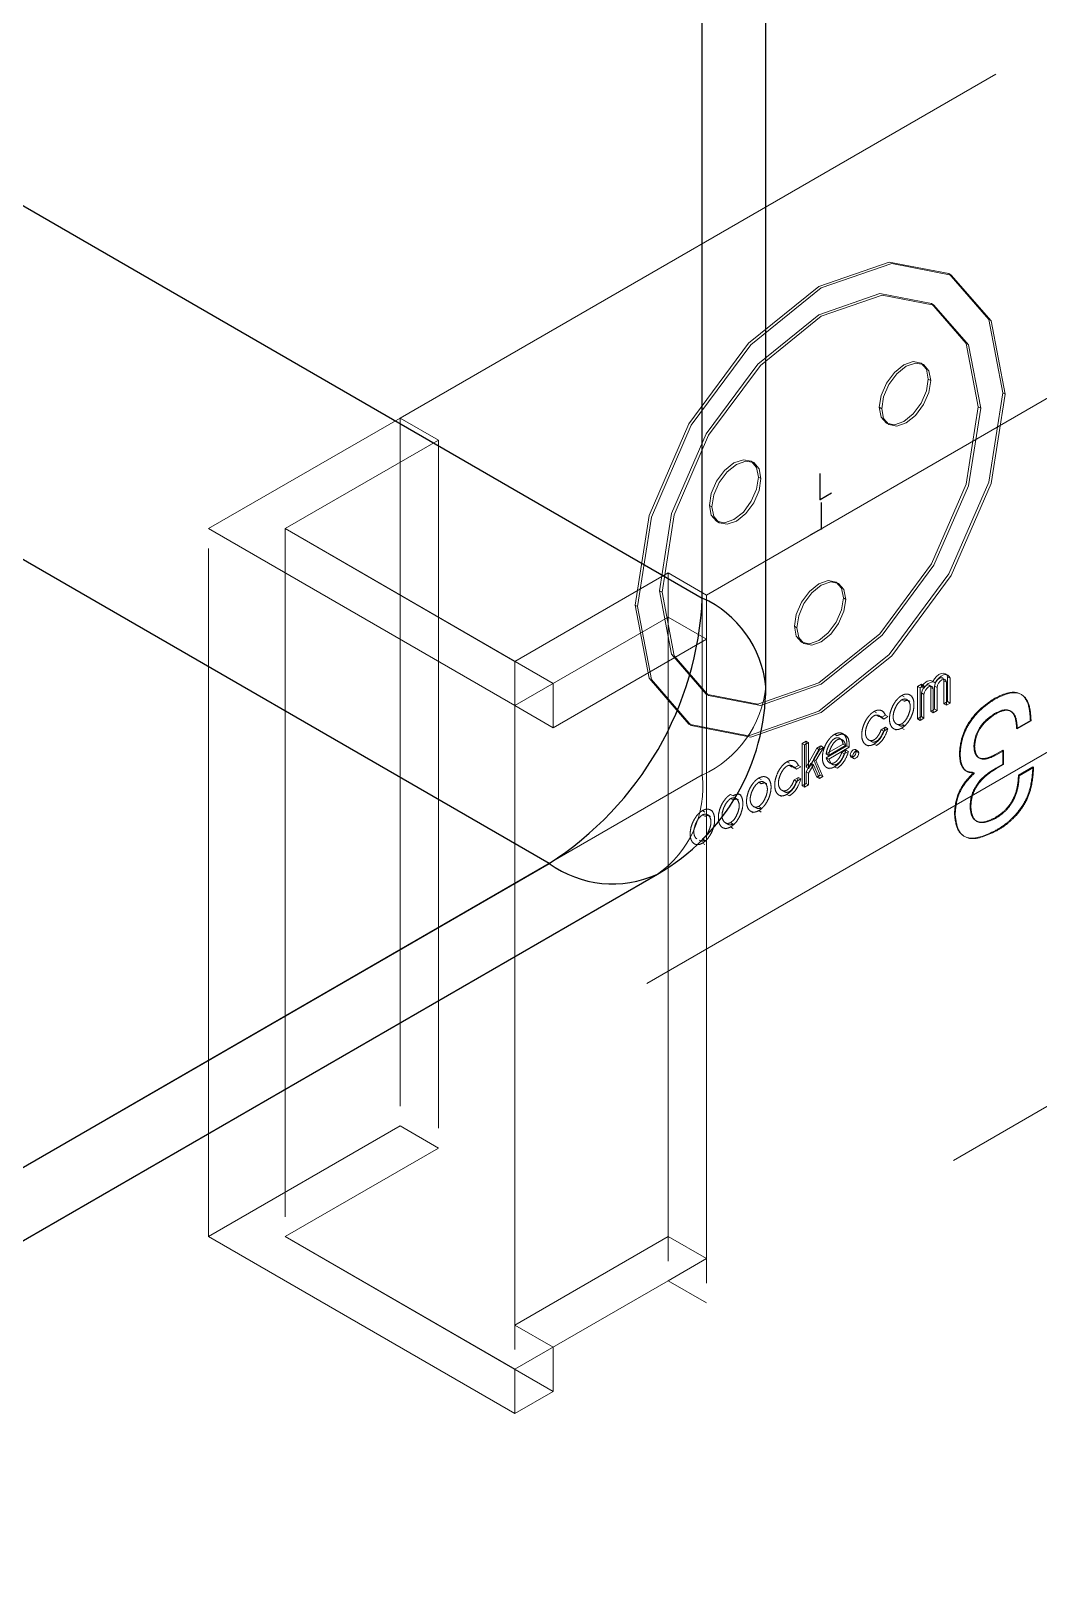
# Model space of a CAD drawing. Header units: millimetres. Extents: x 0 to 841, y 0 to 2287.
# Drawn here: x 583.51 to 585.371, y 209.378 to 212.241 of the extents above; entities that cross this region are included whole.
import ezdxf

# ---------------------------------------------------------------- set-up
doc = ezdxf.new("R2010")
doc.units = ezdxf.units.MM
doc.header["$PDSIZE"] = -1
doc.linetypes.add('HIDDEN', pattern=[1.905, 1.27, -0.635])

msp = doc.modelspace()

# ---------------------------------------------------------------- linework, layer by layer
at = {"color": 7, "linetype": 'HIDDEN', "lineweight": 18}
for p, q in [((584.7497, 220.9113), (584.7497, 210.8679)), ((584.1918, 211.5266), (585.7474, 212.4246)), ((584.7574, 211.2), (586.2424, 212.0572)), ((585.2094, 211.7906), (585.2049, 211.7932)), ((585.1774, 211.7351), (585.1729, 211.7378)), ((585.1582, 211.6253), (585.1537, 211.6279)), ((585.1714, 211.596), (585.1669, 211.5986)), ((585.3088, 211.5708), (585.3043, 211.5734)), ((585.0809, 211.5438), (585.0764, 211.5464)), ((585.2636, 211.5447), (585.2591, 211.5473)), ((584.1918, 211.5266), (583.8382, 211.3225)), ((584.1918, 211.5266), (584.1918, 210.2201)), ((584.1918, 211.5266), (584.2625, 211.4858)), ((585.0897, 211.5171), (585.0942, 211.5145)), ((584.2625, 211.4858), (583.9796, 211.3225)), ((584.2625, 211.4858), (584.2625, 210.1793)), ((584.8447, 211.4443), (584.8401, 211.4469)), ((584.8579, 211.415), (584.8534, 211.4176)), ((584.7674, 211.3628), (584.7629, 211.3654)), ((584.7761, 211.3361), (584.7807, 211.3335)), ((583.8382, 210.016), (583.8382, 211.3225)), ((583.8382, 211.3225), (584.4039, 210.9959)), ((583.9796, 211.3225), (583.9796, 210.016)), ((583.9796, 211.3225), (584.4039, 211.0776)), ((583.9796, 211.3225), (584.4746, 211.0367)), ((584.4039, 211.0776), (584.6867, 211.2408)), ((584.6867, 211.2408), (584.7574, 211.2)), ((584.6867, 211.2408), (584.6867, 209.9344)), ((585.0014, 211.2213), (584.9969, 211.2239)), ((584.6753, 211.2051), (584.6707, 211.2077)), ((584.7574, 211.2), (584.7574, 209.8935)), ((585.0147, 211.192), (585.0102, 211.1946)), ((584.63, 211.1789), (584.6255, 211.1815)), ((584.4039, 210.9959), (584.6867, 211.1592)), ((584.6867, 210.016), (584.6867, 211.1592)), ((584.6867, 211.1592), (584.7574, 211.1184)), ((584.9242, 211.1397), (584.9196, 211.1423)), ((585.7474, 211.1182), (584.1918, 210.2201)), ((584.4746, 210.9551), (584.7574, 211.1184)), ((584.7574, 209.9752), (584.7574, 211.1184)), ((584.9329, 211.113), (584.9374, 211.1104)), ((584.4039, 211.0776), (584.4039, 209.7711)), ((585.2029, 211.052), (585.1984, 211.0546)), ((585.2025, 211.0033), (585.2025, 211.0489)), ((585.2071, 211.0463), (585.2025, 211.0489)), ((584.4746, 211.0367), (584.4746, 210.9551)), ((585.1471, 211.0314), (585.1544, 211.0356)), ((585.1471, 211.0314), (585.1471, 210.9713)), ((585.1516, 211.0287), (585.1471, 211.0314)), ((585.1516, 211.0287), (585.1589, 211.033)), ((585.1516, 211.0287), (585.1516, 210.9686)), ((585.1544, 211.0356), (585.1544, 211.0308)), ((585.1589, 211.033), (585.1544, 211.0356)), ((585.1589, 211.0282), (585.1544, 211.0308)), ((585.1589, 211.033), (585.1589, 211.0282)), ((585.1736, 211.0309), (585.1691, 211.0335)), ((585.1715, 210.9854), (585.1715, 211.0292)), ((585.176, 211.0266), (585.1715, 211.0292)), ((585.1786, 211.0385), (585.1741, 211.0411)), ((585.1795, 211.0379), (585.175, 211.0405)), ((585.176, 210.9827), (585.176, 211.0266)), ((585.1785, 210.9894), (585.1785, 211.0319)), ((585.183, 211.0293), (585.1785, 211.0319)), ((585.183, 210.9868), (585.183, 211.0293)), ((585.1977, 211.0442), (585.1932, 211.0468)), ((585.1957, 210.9993), (585.1957, 211.0418)), ((585.2002, 211.0392), (585.1957, 211.0418)), ((585.2002, 210.9967), (585.2002, 211.0392)), ((585.2071, 211.0007), (585.2071, 211.0463)), ((584.4039, 210.9959), (584.4746, 210.9551)), ((584.4039, 209.8527), (584.4039, 210.9959)), ((584.7569, 211.0172), (584.7614, 211.0146)), ((585.1224, 211.0119), (585.1179, 211.0145)), ((585.1224, 211.004), (585.1179, 211.0067)), ((585.1326, 211.0039), (585.128, 211.0065)), ((585.1373, 211.0131), (585.1327, 211.0157)), ((585.1544, 210.9755), (585.1544, 211.0193)), ((585.1589, 211.0167), (585.1544, 211.0193)), ((585.1589, 210.9729), (585.1589, 211.0167)), ((585.2025, 211.0033), (585.1957, 210.9993)), ((585.2002, 210.9967), (585.1957, 210.9993)), ((585.2071, 211.0007), (585.2002, 210.9967)), ((585.2071, 211.0007), (585.2025, 211.0033)), ((585.2895, 211.0077), (585.2881, 211.0086)), ((585.0712, 210.9823), (585.0667, 210.9849)), ((585.0751, 210.9759), (585.0706, 210.9785)), ((585.0799, 210.9737), (585.0877, 210.9782)), ((585.0845, 210.9711), (585.0799, 210.9737)), ((585.0851, 210.984), (585.0806, 210.9866)), ((585.0845, 210.9711), (585.0922, 210.9756)), ((585.0922, 210.9756), (585.0877, 210.9782)), ((585.1471, 210.9713), (585.1544, 210.9755)), ((585.1516, 210.9686), (585.1471, 210.9713)), ((585.1516, 210.9686), (585.1589, 210.9729)), ((585.1589, 210.9729), (585.1544, 210.9755)), ((585.1715, 210.9854), (585.1785, 210.9894)), ((585.176, 210.9827), (585.1715, 210.9854)), ((585.176, 210.9827), (585.183, 210.9868)), ((585.183, 210.9868), (585.1785, 210.9894)), ((585.2907, 210.9803), (585.2892, 210.9811)), ((585.3298, 210.9537), (585.3553, 210.9684)), ((585.3312, 210.9529), (585.3567, 210.9676)), ((585.3567, 210.9676), (585.3553, 210.9684)), ((584.7249, 210.9618), (584.7294, 210.9592)), ((584.9985, 210.9404), (584.994, 210.943)), ((585.0021, 210.9357), (585.0008, 210.9364)), ((585.0134, 210.9416), (585.0088, 210.9442)), ((585.0799, 210.9514), (585.0877, 210.9559)), ((585.0845, 210.9488), (585.0799, 210.9514)), ((585.0845, 210.9488), (585.0922, 210.9532)), ((585.0922, 210.9532), (585.0877, 210.9559)), ((585.103, 210.9532), (585.1075, 210.9506)), ((585.1077, 210.9623), (585.1122, 210.9597)), ((585.1224, 210.9596), (585.1179, 210.9622)), ((585.1224, 210.9518), (585.1179, 210.9544)), ((585.3312, 210.9529), (585.3298, 210.9537)), ((584.9338, 210.9259), (584.9413, 210.9303)), ((584.9338, 210.8481), (584.9338, 210.9259)), ((584.9383, 210.9233), (584.9338, 210.9259)), ((584.9383, 210.9233), (584.9458, 210.9276)), ((584.9383, 210.8455), (584.9383, 210.9233)), ((584.9413, 210.9303), (584.9413, 210.8825)), ((584.9458, 210.9276), (584.9413, 210.9303)), ((584.9413, 210.8825), (584.9612, 210.9171)), ((584.9458, 210.9276), (584.9458, 210.8799)), ((584.9458, 210.8799), (584.9658, 210.9145)), ((584.9548, 210.8971), (584.9688, 210.9215)), ((584.9593, 210.8945), (584.9733, 210.9188)), ((584.9612, 210.9171), (584.9688, 210.9215)), ((584.9658, 210.9145), (584.9612, 210.9171)), ((584.9658, 210.9145), (584.9733, 210.9188)), ((584.9733, 210.9188), (584.9688, 210.9215)), ((584.9783, 210.9066), (585.0097, 210.9247)), ((584.9828, 210.904), (584.9783, 210.9066)), ((584.9785, 210.8997), (585.0164, 210.9216)), ((584.9828, 210.904), (585.0142, 210.9221)), ((584.983, 210.8971), (585.0209, 210.919)), ((585.0053, 210.9338), (585.005, 210.934)), ((585.0073, 210.9094), (585.015, 210.9139)), ((585.0118, 210.9068), (585.0073, 210.9094)), ((585.0142, 210.9221), (585.0097, 210.9247)), ((585.0118, 210.9068), (585.0195, 210.9113)), ((585.0195, 210.9113), (585.015, 210.9139)), ((585.0209, 210.919), (585.0164, 210.9216)), ((585.0367, 210.9121), (585.0322, 210.9147)), ((585.0384, 210.9085), (585.0339, 210.9111)), ((585.0518, 210.9236), (585.0563, 210.921)), ((585.0566, 210.9327), (585.0611, 210.9301)), ((585.0712, 210.9222), (585.0667, 210.9248)), ((585.2257, 210.908), (585.2243, 210.9088)), ((585.2524, 210.9207), (585.251, 210.9216)), ((585.3043, 210.9135), (585.2904, 210.9055)), ((585.3057, 210.9127), (585.2918, 210.9047)), ((585.3057, 210.9127), (585.3043, 210.9135)), ((585.3043, 210.8881), (585.3043, 210.9135)), ((585.3057, 210.8873), (585.3057, 210.9127)), ((584.9105, 210.8896), (584.906, 210.8922)), ((584.9145, 210.8831), (584.91, 210.8858)), ((584.9193, 210.881), (584.927, 210.8854)), ((584.9238, 210.8784), (584.9193, 210.881)), ((584.9245, 210.8913), (584.9199, 210.8939)), ((584.9238, 210.8784), (584.9316, 210.8828)), ((584.9316, 210.8828), (584.927, 210.8854)), ((584.9413, 210.8738), (584.9503, 210.8894)), ((584.9458, 210.8799), (584.9413, 210.8825)), ((584.9458, 210.8712), (584.9548, 210.8868)), ((584.9613, 210.864), (584.9503, 210.8894)), ((584.9548, 210.8868), (584.9503, 210.8894)), ((584.9548, 210.8971), (584.9675, 210.8676)), ((584.9593, 210.8945), (584.9548, 210.8971)), ((584.9658, 210.8614), (584.9548, 210.8868)), ((584.9593, 210.8945), (584.972, 210.865)), ((584.983, 210.8971), (584.9785, 210.8997)), ((584.9791, 210.8817), (584.9836, 210.8791)), ((584.983, 210.8971), (584.9876, 210.889)), ((584.9866, 210.8895), (584.9912, 210.8869)), ((584.9985, 210.8803), (584.994, 210.8829)), ((585.0271, 210.9019), (585.0226, 210.9045)), ((585.0242, 210.9009), (585.0287, 210.8983)), ((585.2918, 210.9047), (585.2904, 210.9055)), ((585.2916, 210.8807), (585.3043, 210.8881)), ((585.293, 210.8799), (585.2916, 210.8807)), ((585.293, 210.8799), (585.3057, 210.8873)), ((585.3057, 210.8873), (585.3043, 210.8881)), ((585.36, 210.8827), (585.3333, 210.8673)), ((585.3614, 210.8819), (585.3347, 210.8665)), ((585.3614, 210.8819), (585.36, 210.8827)), ((584.7497, 210.8679), (582.487, 209.5616)), ((584.8585, 210.8595), (584.854, 210.8622)), ((584.8585, 210.8517), (584.854, 210.8543)), ((584.8687, 210.8516), (584.8641, 210.8542)), ((584.8734, 210.8607), (584.8688, 210.8633)), ((584.9193, 210.8587), (584.927, 210.8631)), ((584.9238, 210.8561), (584.9193, 210.8587)), ((584.9238, 210.8561), (584.9316, 210.8605)), ((584.9316, 210.8605), (584.927, 210.8631)), ((584.9413, 210.8524), (584.9338, 210.8481)), ((584.9458, 210.8498), (584.9383, 210.8455)), ((584.9413, 210.8738), (584.9413, 210.8524)), ((584.9458, 210.8712), (584.9413, 210.8738)), ((584.9458, 210.8498), (584.9413, 210.8524)), ((584.9458, 210.8712), (584.9458, 210.8498)), ((584.9675, 210.8676), (584.9613, 210.864)), ((584.9658, 210.8614), (584.9613, 210.864)), ((584.972, 210.865), (584.9658, 210.8614)), ((584.972, 210.865), (584.9675, 210.8676)), ((585.2498, 210.8727), (585.2498, 210.8714)), ((585.2513, 210.8719), (585.2498, 210.8727)), ((585.2513, 210.8705), (585.2498, 210.8714)), ((585.2513, 210.8719), (585.2513, 210.8705)), ((585.3347, 210.8665), (585.3333, 210.8673)), ((584.8065, 210.8295), (584.8019, 210.8321)), ((584.8065, 210.8217), (584.8019, 210.8243)), ((584.8166, 210.8216), (584.8121, 210.8242)), ((584.8213, 210.8307), (584.8168, 210.8333)), ((584.8912, 210.8309), (584.8957, 210.8283)), ((584.896, 210.84), (584.9005, 210.8374)), ((584.9105, 210.8295), (584.906, 210.8321)), ((584.9383, 210.8455), (584.9338, 210.8481)), ((584.7544, 210.7995), (584.7499, 210.8021)), ((584.7544, 210.7916), (584.7499, 210.7942)), ((586.3131, 210.7916), (584.7574, 209.8935)), ((584.7646, 210.7915), (584.7601, 210.7941)), ((584.7693, 210.8006), (584.7648, 210.8033)), ((584.8391, 210.8009), (584.8436, 210.7983)), ((584.8438, 210.81), (584.8483, 210.8074)), ((584.8585, 210.8073), (584.854, 210.8099)), ((584.8585, 210.7994), (584.854, 210.8021)), ((585.2165, 210.7956), (585.2151, 210.7964)), ((585.2455, 210.8083), (585.244, 210.8091)), ((585.3301, 210.7942), (585.3287, 210.7951)), ((584.7871, 210.7708), (584.7916, 210.7682)), ((584.7918, 210.78), (584.7963, 210.7773)), ((584.8065, 210.7772), (584.8019, 210.7799)), ((584.8065, 210.7694), (584.8019, 210.772)), ((585.2907, 210.7875), (585.2892, 210.7884)), ((585.2918, 210.7641), (585.2904, 210.7649)), ((584.735, 210.7408), (584.7396, 210.7382)), ((584.7544, 210.7472), (584.7499, 210.7498)), ((584.7544, 210.7394), (584.7499, 210.742)), ((584.1918, 210.2201), (583.8382, 210.016)), ((584.1918, 210.2201), (584.2625, 210.1793)), ((584.2625, 210.1793), (583.9796, 210.016)), ((583.8382, 210.016), (584.4039, 209.6894)), ((583.9796, 210.016), (584.4039, 209.7711)), ((583.9796, 210.016), (584.4746, 209.7303)), ((584.6867, 210.016), (584.4039, 209.8527)), ((584.6867, 210.016), (584.7574, 209.9752)), ((584.7574, 209.9752), (584.6867, 209.9344)), ((584.4039, 209.7711), (584.6867, 209.9344)), ((584.6867, 209.9344), (584.7574, 209.8935)), ((584.4039, 209.8527), (584.4746, 209.8119)), ((584.4746, 209.8119), (584.4746, 209.7303)), ((584.4039, 209.6894), (584.4039, 209.7711)), ((584.4039, 209.6894), (584.4746, 209.7303))]:
    msp.add_line(p, q, dxfattribs=at)
at = {"color": 7, "linetype": 'Continuous', "lineweight": 25}
for p, q in [((584.7497, 211.1944), (584.7497, 213.8226)), ((584.8669, 211.0311), (584.8669, 213.6897)), ((581.0728, 213.3171), (584.7497, 211.1944)), ((584.4669, 210.7045), (580.7899, 212.8272)), ((582.2041, 209.3983), (584.4669, 210.7045)), ((582.4041, 209.3785), (584.6669, 210.6847))]:
    msp.add_line(p, q, dxfattribs=at)
at = {"color": 7, "linetype": 'Continuous'}
for p, q in [((584.9672, 211.3762), (584.9672, 211.4245)), ((584.9672, 211.3762), (584.9881, 211.3883)), ((584.9696, 211.3224), (584.9696, 211.3707)), ((584.9696, 211.3224), (584.9696, 211.3707)), ((584.9696, 211.3224), (584.9486, 211.3103)), ((584.9696, 211.3224), (584.9486, 211.3103))]:
    msp.add_line(p, q, dxfattribs=at)
at = {"color": 7, "linetype": 'HIDDEN', "lineweight": 18, "flags": 128}
for points in [[(585.3043, 211.5734), (585.2785, 211.7085), (585.2049, 211.7932), (585.0948, 211.8146), (584.9649, 211.7694), (584.835, 211.6646), (584.7249, 211.5161), (584.6513, 211.3465), (584.6255, 211.1815)], [(585.3088, 211.5708), (585.283, 211.7059), (585.2094, 211.7906), (585.0993, 211.812), (584.9694, 211.7668), (584.8395, 211.662), (584.7294, 211.5135), (584.6559, 211.3438), (584.63, 211.1789)], [(585.2591, 211.5473), (585.2367, 211.6644), (585.1729, 211.7378), (585.0775, 211.7563), (584.9649, 211.7172), (584.8523, 211.6263), (584.7569, 211.4976), (584.6931, 211.3506), (584.6707, 211.2077)], [(585.2636, 211.5447), (585.2412, 211.6617), (585.1774, 211.7351), (585.082, 211.7537), (584.9694, 211.7146), (584.8569, 211.6237), (584.7614, 211.495), (584.6977, 211.348), (584.6753, 211.2051)], [(585.1669, 211.5986), (585.1635, 211.6166), (585.1537, 211.6279), (585.139, 211.6308), (585.1217, 211.6248), (585.1043, 211.6108), (585.0897, 211.591), (585.0799, 211.5684), (585.0764, 211.5464)], [(585.1714, 211.596), (585.168, 211.614), (585.1582, 211.6253), (585.1435, 211.6282), (585.1262, 211.6221), (585.1089, 211.6082), (585.0942, 211.5884), (585.0844, 211.5658), (585.0809, 211.5438)], [(585.0764, 211.5464), (585.0799, 211.5284), (585.0897, 211.5171), (585.1043, 211.5142), (585.1217, 211.5202), (585.139, 211.5342), (585.1537, 211.554), (585.1635, 211.5766), (585.1669, 211.5986)], [(585.0809, 211.5438), (585.0844, 211.5258), (585.0942, 211.5145), (585.1089, 211.5116), (585.1262, 211.5176), (585.1435, 211.5316), (585.1582, 211.5514), (585.168, 211.574), (585.1714, 211.596)], [(584.6255, 211.1815), (584.6513, 211.0465), (584.7249, 210.9618), (584.835, 210.9404), (584.9649, 210.9855), (585.0948, 211.0904), (585.2049, 211.2389), (585.2785, 211.4085), (585.3043, 211.5734)], [(584.63, 211.1789), (584.6559, 211.0439), (584.7294, 210.9592), (584.8395, 210.9378), (584.9694, 210.9829), (585.0993, 211.0878), (585.2094, 211.2363), (585.283, 211.4059), (585.3088, 211.5708)], [(584.6707, 211.2077), (584.6931, 211.0906), (584.7569, 211.0172), (584.8523, 210.9987), (584.9649, 211.0378), (585.0775, 211.1286), (585.1729, 211.2574), (585.2367, 211.4044), (585.2591, 211.5473)], [(584.6753, 211.2051), (584.6977, 211.088), (584.7614, 211.0146), (584.8569, 210.9961), (584.9694, 211.0352), (585.082, 211.126), (585.1774, 211.2548), (585.2412, 211.4018), (585.2636, 211.5447)], [(584.8534, 211.4176), (584.8499, 211.4356), (584.8401, 211.4469), (584.8255, 211.4498), (584.8081, 211.4438), (584.7908, 211.4298), (584.7761, 211.41), (584.7663, 211.3874), (584.7629, 211.3654)], [(584.8579, 211.415), (584.8545, 211.433), (584.8447, 211.4443), (584.83, 211.4472), (584.8127, 211.4411), (584.7953, 211.4272), (584.7807, 211.4074), (584.7708, 211.3848), (584.7674, 211.3628)], [(584.7629, 211.3654), (584.7663, 211.3474), (584.7761, 211.3361), (584.7908, 211.3332), (584.8081, 211.3392), (584.8255, 211.3532), (584.8401, 211.373), (584.8499, 211.3956), (584.8534, 211.4176)], [(584.7674, 211.3628), (584.7708, 211.3448), (584.7807, 211.3335), (584.7953, 211.3306), (584.8127, 211.3366), (584.83, 211.3506), (584.8447, 211.3704), (584.8545, 211.393), (584.8579, 211.415)], [(585.0102, 211.1946), (585.0067, 211.2126), (584.9969, 211.2239), (584.9822, 211.2267), (584.9649, 211.2207), (584.9476, 211.2067), (584.9329, 211.1869), (584.9231, 211.1643), (584.9196, 211.1423)], [(585.0147, 211.192), (585.0112, 211.21), (585.0014, 211.2213), (584.9867, 211.2241), (584.9694, 211.2181), (584.9521, 211.2041), (584.9374, 211.1843), (584.9276, 211.1617), (584.9242, 211.1397)], [(584.9196, 211.1423), (584.9231, 211.1243), (584.9329, 211.113), (584.9476, 211.1102), (584.9649, 211.1162), (584.9822, 211.1302), (584.9969, 211.15), (585.0067, 211.1726), (585.0102, 211.1946)], [(584.9242, 211.1397), (584.9276, 211.1217), (584.9374, 211.1104), (584.9521, 211.1076), (584.9694, 211.1136), (584.9867, 211.1276), (585.0014, 211.1474), (585.0112, 211.17), (585.0147, 211.192)], [(585.175, 211.0405), (585.1783, 211.0456), (585.1822, 211.0499), (585.1864, 211.0532), (585.1907, 211.0551), (585.1947, 211.0557), (585.1981, 211.0548), (585.2008, 211.0524), (585.2025, 211.0489)], [(585.1795, 211.0379), (585.1828, 211.043), (585.1867, 211.0473), (585.1909, 211.0505), (585.1952, 211.0525), (585.1992, 211.0531), (585.2027, 211.0521), (585.2054, 211.0498), (585.2071, 211.0463)], [(585.1544, 211.0308), (585.1568, 211.0341), (585.1594, 211.0369), (585.1622, 211.0391), (585.1651, 211.0408), (585.1679, 211.0418), (585.1706, 211.0421), (585.173, 211.0417), (585.175, 211.0405)], [(585.1544, 211.0193), (585.1554, 211.0233), (585.1573, 211.0272), (585.1599, 211.0305), (585.163, 211.0329), (585.166, 211.034), (585.1686, 211.0337), (585.1706, 211.032), (585.1715, 211.0292)], [(585.1589, 211.0282), (585.1613, 211.0314), (585.164, 211.0343), (585.1668, 211.0365), (585.1696, 211.0382), (585.1725, 211.0392), (585.1751, 211.0395), (585.1775, 211.039), (585.1795, 211.0379)], [(585.1589, 211.0167), (585.1599, 211.0207), (585.1618, 211.0246), (585.1645, 211.0279), (585.1675, 211.0303), (585.1705, 211.0314), (585.1732, 211.0311), (585.1751, 211.0294), (585.176, 211.0266)], [(585.1785, 211.0319), (585.1793, 211.036), (585.1812, 211.0401), (585.1839, 211.0436), (585.1871, 211.0462), (585.1903, 211.0473), (585.193, 211.0469), (585.1949, 211.045), (585.1957, 211.0418)], [(585.183, 211.0293), (585.1839, 211.0334), (585.1858, 211.0375), (585.1885, 211.041), (585.1916, 211.0436), (585.1948, 211.0447), (585.1975, 211.0443), (585.1994, 211.0424), (585.2002, 211.0392)], [(585.0339, 210.9111), (585.0334, 210.9133), (585.0322, 210.9147), (585.0304, 210.9151), (585.0282, 210.9143), (585.0261, 210.9126), (585.0242, 210.9101), (585.023, 210.9073), (585.0226, 210.9045)], [(585.0226, 210.9045), (585.023, 210.9023), (585.0242, 210.9009), (585.0261, 210.9005), (585.0282, 210.9013), (585.0304, 210.903), (585.0322, 210.9055), (585.0334, 210.9083), (585.0339, 210.9111)], [(585.0384, 210.9085), (585.038, 210.9107), (585.0367, 210.9121), (585.0349, 210.9125), (585.0327, 210.9117), (585.0306, 210.91), (585.0287, 210.9075), (585.0275, 210.9047), (585.0271, 210.9019)], [(585.0271, 210.9019), (585.0275, 210.8997), (585.0287, 210.8983), (585.0306, 210.8979), (585.0327, 210.8987), (585.0349, 210.9004), (585.0367, 210.9029), (585.038, 210.9057), (585.0384, 210.9085)]]:
    msp.add_lwpolyline(points, dxfattribs=at)
at = {"color": 7, "linetype": 'Continuous', "lineweight": 25}
for centre, radius, start, end in [((584.1356, 211.2224), 0.6147, 302.6055, 357.3945), ((584.6667, 211.0112), 0.2012, 5.6948, 65.6253), ((584.4669, 211.0311), 0.4, 299.9973, 0), ((584.584, 210.8681), 0.2012, 234.3824, 294.3071)]:
    msp.add_arc(centre, radius, start, end, dxfattribs=at)
at = {"color": 7, "linetype": 'HIDDEN', "lineweight": 18}
for centre, radius, start, end in [((584.6667, 211.0511), 0.2012, 294.3747, 354.3052), ((584.5537, 210.8462), 0.1972, 305.0133, 6.2989)]:
    msp.add_arc(centre, radius, start, end, dxfattribs=at)
for points, knots in [([(585.3553, 210.9684), (585.3546, 210.9798), (585.3531, 211.0024), (585.3365, 211.0217), (585.3121, 211.0205), (585.2961, 211.0126), (585.2881, 211.0086)], [0, 0, 0, 0, 0.280713, 0.558959, 0.779032, 1, 1, 1, 1]), ([(585.3567, 210.9676), (585.356, 210.979), (585.3545, 211.0016), (585.3379, 211.0209), (585.3135, 211.0197), (585.2975, 211.0117), (585.2895, 211.0077)], [0, 0, 0, 0, 0.280713, 0.558959, 0.779032, 1, 1, 1, 1]), ([(585.1179, 211.0145), (585.1165, 211.0136), (585.1135, 211.0117), (585.1088, 211.007), (585.1038, 211.0004), (585.0993, 210.9916), (585.096, 210.9815), (585.0948, 210.9711), (585.096, 210.9622), (585.0993, 210.9558), (585.1038, 210.9523), (585.1088, 210.9514), (585.1135, 210.9522), (585.1165, 210.9537), (585.1179, 210.9544)], [0, 0, 0, 0, 0.053784, 0.117806, 0.194259, 0.284674, 0.388205, 0.5, 0.611795, 0.715326, 0.805741, 0.882194, 0.946216, 1, 1, 1, 1]), ([(585.1179, 211.0067), (585.1159, 211.0051), (585.1116, 211.0017), (585.1066, 210.9933), (585.103, 210.9842), (585.1015, 210.975), (585.103, 210.9675), (585.1066, 210.9626), (585.1116, 210.96), (585.1159, 210.9615), (585.1179, 210.9622)], [0, 0, 0, 0, 0.111736, 0.23533, 0.367087, 0.5, 0.632913, 0.76467, 0.888264, 1, 1, 1, 1]), ([(585.1179, 210.9544), (585.1192, 210.9553), (585.1222, 210.9572), (585.127, 210.9619), (585.1319, 210.9685), (585.1365, 210.9772), (585.1397, 210.9874), (585.1409, 210.9977), (585.1397, 211.0067), (585.1365, 211.0131), (585.1319, 211.0166), (585.127, 211.0175), (585.1222, 211.0167), (585.1192, 211.0152), (585.1179, 211.0145)], [0, 0, 0, 0, 0.053784, 0.117806, 0.194259, 0.284674, 0.388205, 0.5, 0.611795, 0.715326, 0.805741, 0.882194, 0.946216, 1, 1, 1, 1]), ([(585.1179, 210.9622), (585.1199, 210.9638), (585.1241, 210.9672), (585.1291, 210.9756), (585.1327, 210.9847), (585.1342, 210.9939), (585.1327, 211.0013), (585.1291, 211.0063), (585.1241, 211.0089), (585.1199, 211.0074), (585.1179, 211.0067)], [0, 0, 0, 0, 0.111736, 0.23533, 0.367087, 0.5, 0.632913, 0.76467, 0.888264, 1, 1, 1, 1]), ([(585.1325, 211.0037), (585.1311, 211.0046), (585.1284, 211.0063), (585.1244, 211.0048), (585.1224, 211.004)], [0, 0, 0, 0, 0.480332, 1, 1, 1, 1]), ([(585.2881, 211.0086), (585.2793, 211.0026), (585.2619, 210.9908), (585.2395, 210.9641), (585.227, 210.9341), (585.2252, 210.9173), (585.2243, 210.9088)], [0, 0, 0, 0, 0.280832, 0.559816, 0.77948, 1, 1, 1, 1]), ([(585.2895, 211.0077), (585.2808, 211.0018), (585.2633, 210.99), (585.2409, 210.9632), (585.2284, 210.9333), (585.2266, 210.9165), (585.2257, 210.908)], [0, 0, 0, 0, 0.280832, 0.559816, 0.77948, 1, 1, 1, 1]), ([(585.0667, 210.9849), (585.0653, 210.984), (585.0623, 210.9821), (585.0576, 210.9774), (585.0526, 210.9708), (585.0481, 210.9621), (585.0448, 210.9519), (585.0436, 210.9416), (585.0448, 210.9326), (585.0481, 210.9262), (585.0526, 210.9227), (585.0576, 210.9218), (585.0623, 210.9226), (585.0653, 210.9241), (585.0667, 210.9248)], [0, 0, 0, 0, 0.0537844, 0.1178061, 0.1942591, 0.2846742, 0.3882046, 0.5, 0.6117954, 0.7153258, 0.8057409, 0.8821939, 0.9462156, 1, 1, 1, 1]), ([(585.0799, 210.9737), (585.0789, 210.975), (585.0769, 210.9775), (585.0725, 210.9789), (585.0675, 210.978), (585.0623, 210.9739), (585.0578, 210.9679), (585.0541, 210.9607), (585.0515, 210.953), (585.0505, 210.9455), (585.0515, 210.9393), (585.0541, 210.9346), (585.0578, 210.9316), (585.0623, 210.9308), (585.0675, 210.9327), (585.0725, 210.9376), (585.0769, 210.944), (585.0789, 210.9489), (585.0799, 210.9514)], [0, 0, 0, 0, 0.06591, 0.127752, 0.184575, 0.240344, 0.300579, 0.365486, 0.4327, 0.5, 0.5673, 0.634514, 0.699421, 0.759656, 0.815425, 0.872248, 0.93409, 1, 1, 1, 1]), ([(585.0877, 210.9782), (585.0866, 210.9804), (585.0843, 210.985), (585.0787, 210.9878), (585.0726, 210.9878), (585.0686, 210.9859), (585.0667, 210.9849)], [0, 0, 0, 0, 0.289345, 0.578702, 0.796119, 1, 1, 1, 1]), ([(585.0845, 210.9711), (585.0834, 210.9723), (585.0814, 210.9748), (585.078, 210.9764), (585.0756, 210.9757), (585.0751, 210.9756)], [0, 0, 0, 0, 0.446694, 0.865822, 1, 1, 1, 1]), ([(585.251, 210.9216), (585.2518, 210.9281), (585.2534, 210.941), (585.2672, 210.9657), (585.2809, 210.9753), (585.2892, 210.9811)], [0, 0, 0, 0, 0.281079, 0.560309, 1, 1, 1, 1]), ([(585.2524, 210.9207), (585.2532, 210.9272), (585.2548, 210.9402), (585.2686, 210.9649), (585.2823, 210.9745), (585.2907, 210.9803)], [0, 0, 0, 0, 0.281079, 0.560309, 1, 1, 1, 1]), ([(585.2892, 210.9811), (585.2957, 210.9843), (585.3085, 210.9907), (585.323, 210.985), (585.3288, 210.9704), (585.3295, 210.9593), (585.3298, 210.9537)], [0, 0, 0, 0, 0.280338, 0.55806, 0.778671, 1, 1, 1, 1]), ([(585.2907, 210.9803), (585.2971, 210.9835), (585.3099, 210.9899), (585.3244, 210.9842), (585.3302, 210.9696), (585.3309, 210.9584), (585.3312, 210.9529)], [0, 0, 0, 0, 0.280338, 0.55806, 0.778671, 1, 1, 1, 1]), ([(584.994, 210.943), (584.9926, 210.9421), (584.9896, 210.9401), (584.9849, 210.9355), (584.9799, 210.9289), (584.9754, 210.9201), (584.9721, 210.91), (584.9709, 210.8996), (584.9721, 210.8907), (584.9754, 210.8843), (584.9799, 210.8808), (584.9849, 210.8799), (584.9896, 210.8807), (584.9926, 210.8822), (584.994, 210.8829)], [0, 0, 0, 0, 0.053784, 0.117806, 0.194259, 0.284674, 0.388205, 0.5, 0.611795, 0.715326, 0.805741, 0.882194, 0.946216, 1, 1, 1, 1]), ([(585.0097, 210.9247), (585.0092, 210.9269), (585.0081, 210.9313), (585.0044, 210.9353), (584.9997, 210.9371), (584.994, 210.9358), (584.9883, 210.9305), (584.9835, 210.9233), (584.9798, 210.9149), (584.9788, 210.9094), (584.9783, 210.9066)], [0, 0, 0, 0, 0.133809, 0.265222, 0.38803, 0.5, 0.61197, 0.734778, 0.866191, 1, 1, 1, 1]), ([(585.0164, 210.9216), (585.0164, 210.9262), (585.0165, 210.9358), (585.0112, 210.9436), (585.0048, 210.9459), (584.9994, 210.9456), (584.9957, 210.9438), (584.994, 210.943)], [0, 0, 0, 0, 0.284269, 0.585299, 0.73536, 0.873926, 1, 1, 1, 1]), ([(585.0209, 210.919), (585.0209, 210.9236), (585.021, 210.9332), (585.0157, 210.941), (585.0093, 210.9433), (585.004, 210.943), (585.0003, 210.9412), (584.9985, 210.9404)], [0, 0, 0, 0, 0.2842685, 0.5852988, 0.7353595, 0.8739265, 1, 1, 1, 1]), ([(585.0613, 210.9303), (585.0617, 210.93), (585.0632, 210.9286), (585.0669, 210.9282), (585.072, 210.9301), (585.077, 210.935), (585.0814, 210.9414), (585.0834, 210.9463), (585.0845, 210.9488)], [0, 0, 0, 0, 0.070881, 0.257074, 0.429461, 0.605106, 0.796267, 1, 1, 1, 1]), ([(585.0667, 210.9248), (585.0691, 210.9266), (585.0743, 210.9302), (585.0826, 210.9411), (585.0857, 210.9502), (585.0877, 210.9559)], [0, 0, 0, 0, 0.262326, 0.545229, 1, 1, 1, 1]), ([(585.0712, 210.9222), (585.0737, 210.924), (585.0788, 210.9276), (585.0871, 210.9385), (585.0902, 210.9476), (585.0922, 210.9532)], [0, 0, 0, 0, 0.262326, 0.545229, 1, 1, 1, 1]), ([(585.1123, 210.9599), (585.1137, 210.9591), (585.1164, 210.9574), (585.1204, 210.9589), (585.1224, 210.9596)], [0, 0, 0, 0, 0.480332, 1, 1, 1, 1]), ([(584.9785, 210.8997), (584.9798, 210.8964), (584.9816, 210.8916), (584.9868, 210.8892), (584.9912, 210.8892), (584.996, 210.8917), (585.0005, 210.8965), (585.0044, 210.9026), (585.0063, 210.9071), (585.0073, 210.9094)], [0, 0, 0, 0, 0.2678448, 0.3951448, 0.5129397, 0.6245339, 0.7409121, 0.8668361, 1, 1, 1, 1]), ([(585.0142, 210.9221), (585.0137, 210.9243), (585.0127, 210.9287), (585.0089, 210.9327), (585.0042, 210.9345), (584.9985, 210.9332), (584.9928, 210.9279), (584.9881, 210.9207), (584.9843, 210.9123), (584.9833, 210.9068), (584.9828, 210.904)], [0, 0, 0, 0, 0.133809, 0.265222, 0.38803, 0.5, 0.61197, 0.734778, 0.866191, 1, 1, 1, 1]), ([(584.9902, 210.8875), (584.9906, 210.8872), (584.9922, 210.8863), (584.9958, 210.8866), (585.0005, 210.8891), (585.005, 210.8939), (585.009, 210.9), (585.0108, 210.9045), (585.0118, 210.9068)], [0, 0, 0, 0, 0.07259, 0.253202, 0.424306, 0.602747, 0.795823, 1, 1, 1, 1]), ([(584.994, 210.8829), (584.9964, 210.8846), (585.0016, 210.8883), (585.0099, 210.8992), (585.013, 210.9083), (585.015, 210.9139)], [0, 0, 0, 0, 0.262326, 0.54523, 1, 1, 1, 1]), ([(584.9985, 210.8803), (585.001, 210.882), (585.0061, 210.8857), (585.0144, 210.8966), (585.0176, 210.9057), (585.0195, 210.9113)], [0, 0, 0, 0, 0.262326, 0.54523, 1, 1, 1, 1]), ([(585.2243, 210.9088), (585.2246, 210.9031), (585.2251, 210.8917), (585.2306, 210.8796), (585.2393, 210.8731), (585.2463, 210.8728), (585.2498, 210.8727)], [0, 0, 0, 0, 0.280228, 0.559846, 0.779841, 1, 1, 1, 1]), ([(585.2257, 210.908), (585.226, 210.9023), (585.2265, 210.8909), (585.232, 210.8787), (585.2407, 210.8723), (585.2477, 210.872), (585.2513, 210.8719)], [0, 0, 0, 0, 0.280228, 0.559846, 0.779841, 1, 1, 1, 1]), ([(585.2904, 210.9055), (585.285, 210.9028), (585.2741, 210.8975), (585.26, 210.8977), (585.2522, 210.9074), (585.2514, 210.9168), (585.251, 210.9216)], [0, 0, 0, 0, 0.280943, 0.559927, 0.779511, 1, 1, 1, 1]), ([(585.2918, 210.9047), (585.2864, 210.902), (585.2755, 210.8967), (585.2614, 210.8969), (585.2537, 210.9066), (585.2528, 210.916), (585.2524, 210.9207)], [0, 0, 0, 0, 0.280943, 0.559927, 0.779511, 1, 1, 1, 1]), ([(584.906, 210.8922), (584.9047, 210.8913), (584.9017, 210.8894), (584.8969, 210.8847), (584.892, 210.8781), (584.8874, 210.8693), (584.8842, 210.8592), (584.883, 210.8489), (584.8842, 210.8399), (584.8874, 210.8335), (584.892, 210.83), (584.8969, 210.8291), (584.9017, 210.8299), (584.9047, 210.8314), (584.906, 210.8321)], [0, 0, 0, 0, 0.0537844, 0.1178061, 0.1942591, 0.2846742, 0.3882046, 0.5, 0.6117954, 0.7153258, 0.8057409, 0.8821939, 0.9462156, 1, 1, 1, 1]), ([(584.9193, 210.881), (584.9183, 210.8823), (584.9162, 210.8848), (584.9119, 210.8862), (584.9069, 210.8853), (584.9016, 210.8812), (584.8971, 210.8751), (584.8934, 210.8679), (584.8909, 210.8603), (584.8898, 210.8528), (584.8909, 210.8465), (584.8934, 210.8418), (584.8971, 210.8389), (584.9016, 210.8381), (584.9069, 210.84), (584.9119, 210.8448), (584.9162, 210.8513), (584.9183, 210.8562), (584.9193, 210.8587)], [0, 0, 0, 0, 0.06591, 0.127752, 0.184575, 0.240344, 0.300579, 0.365486, 0.4327, 0.5, 0.5673, 0.634514, 0.699421, 0.759656, 0.815425, 0.872248, 0.93409, 1, 1, 1, 1]), ([(584.927, 210.8854), (584.9259, 210.8877), (584.9237, 210.8922), (584.9181, 210.895), (584.9119, 210.895), (584.908, 210.8931), (584.906, 210.8922)], [0, 0, 0, 0, 0.289345, 0.578702, 0.796119, 1, 1, 1, 1]), ([(584.9238, 210.8784), (584.9228, 210.8796), (584.9207, 210.882), (584.9173, 210.8836), (584.915, 210.883), (584.9144, 210.8828)], [0, 0, 0, 0, 0.446694, 0.865822, 1, 1, 1, 1]), ([(585.244, 210.8091), (585.2443, 210.8143), (585.2448, 210.8246), (585.2508, 210.8419), (585.2662, 210.8645), (585.2811, 210.874), (585.2916, 210.8807)], [0, 0, 0, 0, 0.18739, 0.374072, 0.56088, 1, 1, 1, 1]), ([(585.2455, 210.8083), (585.2457, 210.8135), (585.2462, 210.8238), (585.2522, 210.8411), (585.2676, 210.8637), (585.2825, 210.8732), (585.293, 210.8799)], [0, 0, 0, 0, 0.18739, 0.3740717, 0.5608801, 1, 1, 1, 1]), ([(585.3287, 210.7951), (585.3344, 210.8025), (585.346, 210.8173), (585.3577, 210.8494), (585.3591, 210.8701), (585.36, 210.8827)], [0, 0, 0, 0, 0.279474, 0.559495, 1, 1, 1, 1]), ([(585.3301, 210.7942), (585.3358, 210.8016), (585.3474, 210.8165), (585.3591, 210.8485), (585.3605, 210.8692), (585.3614, 210.8819)], [0, 0, 0, 0, 0.279474, 0.559495, 1, 1, 1, 1]), ([(584.854, 210.8622), (584.8526, 210.8613), (584.8496, 210.8593), (584.8449, 210.8547), (584.8399, 210.848), (584.8354, 210.8393), (584.8321, 210.8291), (584.8309, 210.8188), (584.8321, 210.8099), (584.8354, 210.8035), (584.8399, 210.8), (584.8449, 210.7991), (584.8496, 210.7998), (584.8526, 210.8014), (584.854, 210.8021)], [0, 0, 0, 0, 0.053784, 0.117806, 0.194259, 0.284674, 0.388205, 0.5, 0.611795, 0.715326, 0.805741, 0.882194, 0.946216, 1, 1, 1, 1]), ([(584.854, 210.8543), (584.852, 210.8527), (584.8477, 210.8493), (584.8427, 210.8409), (584.8391, 210.8319), (584.8376, 210.8227), (584.8391, 210.8152), (584.8427, 210.8103), (584.8477, 210.8076), (584.852, 210.8092), (584.854, 210.8099)], [0, 0, 0, 0, 0.111736, 0.23533, 0.367087, 0.5, 0.632913, 0.76467, 0.888264, 1, 1, 1, 1]), ([(584.854, 210.8021), (584.8554, 210.8029), (584.8584, 210.8049), (584.8631, 210.8096), (584.868, 210.8162), (584.8726, 210.8249), (584.8758, 210.8351), (584.877, 210.8454), (584.8758, 210.8544), (584.8726, 210.8608), (584.868, 210.8642), (584.8631, 210.8651), (584.8584, 210.8644), (584.8554, 210.8628), (584.854, 210.8622)], [0, 0, 0, 0, 0.053784, 0.117806, 0.194259, 0.284674, 0.388205, 0.5, 0.611795, 0.715326, 0.805741, 0.882194, 0.946216, 1, 1, 1, 1]), ([(584.854, 210.8099), (584.856, 210.8115), (584.8602, 210.8149), (584.8652, 210.8233), (584.8688, 210.8324), (584.8703, 210.8415), (584.8688, 210.849), (584.8652, 210.8539), (584.8602, 210.8566), (584.856, 210.855), (584.854, 210.8543)], [0, 0, 0, 0, 0.111736, 0.23533, 0.367087, 0.5, 0.632913, 0.76467, 0.888264, 1, 1, 1, 1]), ([(584.8686, 210.8514), (584.8672, 210.8522), (584.8645, 210.854), (584.8606, 210.8525), (584.8585, 210.8517)], [0, 0, 0, 0, 0.480332, 1, 1, 1, 1]), ([(584.9006, 210.8376), (584.901, 210.8372), (584.9026, 210.8359), (584.9062, 210.8355), (584.9114, 210.8373), (584.9164, 210.8422), (584.9207, 210.8487), (584.9228, 210.8535), (584.9238, 210.8561)], [0, 0, 0, 0, 0.070881, 0.257074, 0.429461, 0.605106, 0.796267, 1, 1, 1, 1]), ([(584.906, 210.8321), (584.9085, 210.8339), (584.9136, 210.8375), (584.9219, 210.8484), (584.9251, 210.8575), (584.927, 210.8631)], [0, 0, 0, 0, 0.262326, 0.545229, 1, 1, 1, 1]), ([(584.9105, 210.8295), (584.913, 210.8312), (584.9182, 210.8349), (584.9264, 210.8458), (584.9296, 210.8549), (584.9316, 210.8605)], [0, 0, 0, 0, 0.262326, 0.545229, 1, 1, 1, 1]), ([(585.2498, 210.8714), (585.2442, 210.8657), (585.2331, 210.8544), (585.2177, 210.8269), (585.216, 210.8079), (585.2151, 210.7964)], [0, 0, 0, 0, 0.281257, 0.561403, 1, 1, 1, 1]), ([(585.2513, 210.8705), (585.2457, 210.8649), (585.2345, 210.8536), (585.2191, 210.826), (585.2175, 210.8071), (585.2165, 210.7956)], [0, 0, 0, 0, 0.281257, 0.561403, 1, 1, 1, 1]), ([(585.3333, 210.8673), (585.3328, 210.8592), (585.3318, 210.8429), (585.3215, 210.8172), (585.3053, 210.7986), (585.2946, 210.7918), (585.2892, 210.7884)], [0, 0, 0, 0, 0.280929, 0.559406, 0.779167, 1, 1, 1, 1]), ([(585.3347, 210.8665), (585.3342, 210.8584), (585.3332, 210.8421), (585.3229, 210.8164), (585.3067, 210.7978), (585.296, 210.791), (585.2907, 210.7875)], [0, 0, 0, 0, 0.280929, 0.559406, 0.779167, 1, 1, 1, 1]), ([(584.8019, 210.8321), (584.8006, 210.8312), (584.7976, 210.8293), (584.7929, 210.8246), (584.7879, 210.818), (584.7834, 210.8093), (584.7801, 210.7991), (584.7789, 210.7888), (584.7801, 210.7798), (584.7834, 210.7734), (584.7879, 210.7699), (584.7929, 210.769), (584.7976, 210.7698), (584.8006, 210.7713), (584.8019, 210.772)], [0, 0, 0, 0, 0.053784, 0.117806, 0.194259, 0.284674, 0.388205, 0.5, 0.611795, 0.715326, 0.805741, 0.882194, 0.946216, 1, 1, 1, 1]), ([(584.8019, 210.8243), (584.7999, 210.8227), (584.7957, 210.8193), (584.7907, 210.8109), (584.7871, 210.8018), (584.7856, 210.7926), (584.7871, 210.7852), (584.7907, 210.7802), (584.7957, 210.7776), (584.7999, 210.7791), (584.8019, 210.7799)], [0, 0, 0, 0, 0.1117359, 0.23533, 0.3670868, 0.5, 0.6329132, 0.76467, 0.8882641, 1, 1, 1, 1]), ([(584.8019, 210.772), (584.8033, 210.7729), (584.8063, 210.7748), (584.811, 210.7795), (584.816, 210.7861), (584.8205, 210.7949), (584.8238, 210.805), (584.825, 210.8154), (584.8237, 210.8242), (584.8209, 210.8304), (584.8179, 210.8323), (584.8167, 210.8331)], [0, 0, 0, 0, 0.0687, 0.150475, 0.24813, 0.363619, 0.495859, 0.638657, 0.781455, 0.913696, 1, 1, 1, 1]), ([(584.8019, 210.7799), (584.804, 210.7815), (584.8082, 210.7848), (584.8132, 210.7932), (584.8168, 210.8023), (584.8183, 210.8115), (584.8168, 210.819), (584.8132, 210.8239), (584.8082, 210.8265), (584.804, 210.825), (584.8019, 210.8243)], [0, 0, 0, 0, 0.111736, 0.23533, 0.367087, 0.5, 0.632913, 0.76467, 0.888264, 1, 1, 1, 1]), ([(584.8212, 210.8305), (584.8208, 210.8308), (584.8192, 210.8321), (584.8155, 210.8324), (584.8108, 210.8317), (584.8078, 210.8302), (584.8065, 210.8295)], [0, 0, 0, 0, 0.105241, 0.457384, 0.752269, 1, 1, 1, 1]), ([(584.8165, 210.8214), (584.8152, 210.8222), (584.8124, 210.8239), (584.8085, 210.8224), (584.8065, 210.8217)], [0, 0, 0, 0, 0.480332, 1, 1, 1, 1]), ([(584.7499, 210.8021), (584.7485, 210.8012), (584.7455, 210.7992), (584.7408, 210.7946), (584.7359, 210.7879), (584.7313, 210.7792), (584.7281, 210.769), (584.7269, 210.7587), (584.7281, 210.7498), (584.7313, 210.7434), (584.7359, 210.7399), (584.7408, 210.739), (584.7455, 210.7398), (584.7485, 210.7413), (584.7499, 210.742)], [0, 0, 0, 0, 0.0537844, 0.1178061, 0.1942591, 0.2846742, 0.3882046, 0.5, 0.6117954, 0.7153258, 0.8057409, 0.8821939, 0.9462156, 1, 1, 1, 1]), ([(584.7499, 210.7942), (584.7479, 210.7926), (584.7436, 210.7892), (584.7386, 210.7808), (584.7351, 210.7718), (584.7335, 210.7625), (584.7351, 210.7553), (584.7374, 210.751), (584.7396, 210.7502), (584.7398, 210.7501)], [0, 0, 0, 0, 0.142341, 0.299789, 0.467635, 0.636954, 0.806273, 0.974119, 1, 1, 1, 1]), ([(584.7499, 210.742), (584.7513, 210.7429), (584.7543, 210.7448), (584.759, 210.7495), (584.7639, 210.7561), (584.7685, 210.7648), (584.7717, 210.775), (584.7729, 210.7853), (584.7717, 210.7943), (584.7685, 210.8007), (584.7639, 210.8042), (584.759, 210.8051), (584.7543, 210.8043), (584.7513, 210.8028), (584.7499, 210.8021)], [0, 0, 0, 0, 0.0537844, 0.1178061, 0.1942591, 0.2846742, 0.3882046, 0.5, 0.6117954, 0.7153258, 0.8057409, 0.8821939, 0.9462156, 1, 1, 1, 1]), ([(584.7499, 210.7498), (584.7519, 210.7514), (584.7562, 210.7548), (584.7612, 210.7632), (584.7647, 210.7723), (584.7662, 210.7814), (584.7647, 210.7889), (584.7612, 210.7938), (584.7562, 210.7965), (584.7519, 210.795), (584.7499, 210.7942)], [0, 0, 0, 0, 0.111736, 0.23533, 0.367087, 0.5, 0.632913, 0.76467, 0.888264, 1, 1, 1, 1]), ([(584.7645, 210.7913), (584.7632, 210.7921), (584.7604, 210.7939), (584.7565, 210.7924), (584.7544, 210.7916)], [0, 0, 0, 0, 0.480332, 1, 1, 1, 1]), ([(584.8485, 210.8076), (584.8498, 210.8068), (584.8525, 210.805), (584.8565, 210.8065), (584.8585, 210.8073)], [0, 0, 0, 0, 0.480332, 1, 1, 1, 1]), ([(585.2151, 210.7964), (585.2164, 210.7851), (585.2192, 210.7626), (585.2464, 210.7447), (585.2737, 210.7573), (585.2904, 210.7649)], [0, 0, 0, 0, 0.28105, 0.560203, 1, 1, 1, 1]), ([(585.2165, 210.7956), (585.2178, 210.7843), (585.2206, 210.7618), (585.2478, 210.7439), (585.2751, 210.7564), (585.2918, 210.7641)], [0, 0, 0, 0, 0.28105, 0.560203, 1, 1, 1, 1]), ([(585.2892, 210.7884), (585.2829, 210.7855), (585.2703, 210.7797), (585.2544, 210.7813), (585.2458, 210.7929), (585.2446, 210.8037), (585.244, 210.8091)], [0, 0, 0, 0, 0.280836, 0.559683, 0.779441, 1, 1, 1, 1]), ([(585.2907, 210.7875), (585.2843, 210.7846), (585.2717, 210.7789), (585.2558, 210.7804), (585.2472, 210.7921), (585.246, 210.8029), (585.2455, 210.8083)], [0, 0, 0, 0, 0.280836, 0.559683, 0.779441, 1, 1, 1, 1]), ([(585.2904, 210.7649), (585.2978, 210.7694), (585.3109, 210.7773), (585.3232, 210.7896), (585.3287, 210.7951)], [0, 0, 0, 0, 0.560492, 1, 1, 1, 1]), ([(585.2918, 210.7641), (585.2992, 210.7685), (585.3123, 210.7764), (585.3247, 210.7888), (585.3301, 210.7942)], [0, 0, 0, 0, 0.560492, 1, 1, 1, 1]), ([(584.7964, 210.7775), (584.7977, 210.7767), (584.8005, 210.775), (584.8044, 210.7765), (584.8065, 210.7772)], [0, 0, 0, 0, 0.480332, 1, 1, 1, 1]), ([(584.7444, 210.7475), (584.7457, 210.7467), (584.7484, 210.7449), (584.7524, 210.7464), (584.7544, 210.7472)], [0, 0, 0, 0, 0.480332, 1, 1, 1, 1])]:
    msp.add_open_spline(points, degree=3, knots=knots, dxfattribs=at)
at = {"color": 7, "linetype": 'Continuous'}
for p in [(584.9672, 211.3762), (584.9696, 211.3224), (584.9696, 211.3224)]:
    msp.add_point(p, dxfattribs=at)

doc.saveas('drawing.dxf')
